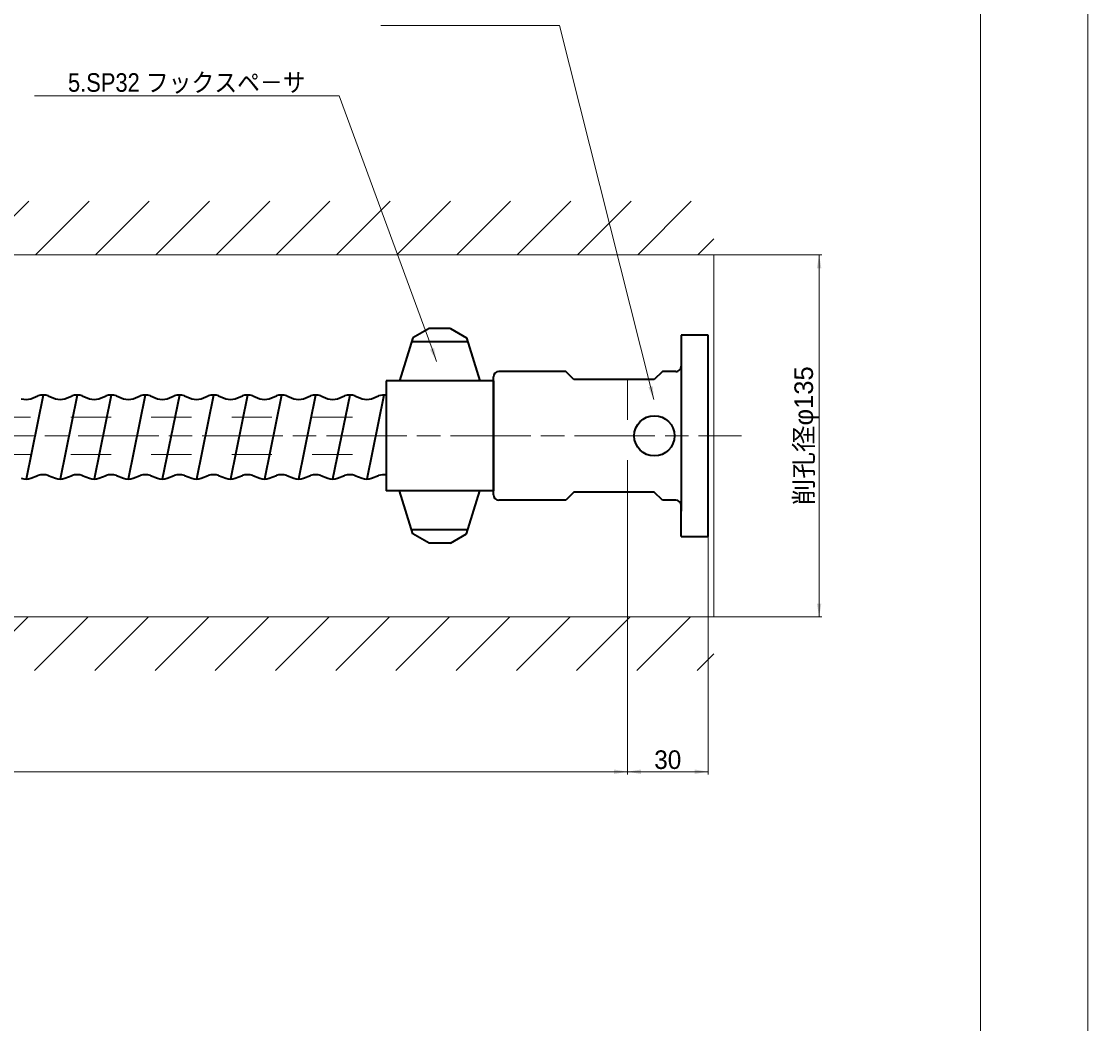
# Model space of a CAD drawing. Units: millimetres at full size, sheet at 1:2.5; details may follow other scales. Extents: x 2099 to 3779, y 1055 to 2257.
# Drawn here: x 3381.9 to 3779.4, y 1656.9 to 2030.5 of the extents above; entities that cross this region are included whole.
import ezdxf
from ezdxf.enums import TextEntityAlignment as Align

# ---------------------------------------------------------------- set-up
doc = ezdxf.new("R2010")
doc.units = ezdxf.units.MM
doc.header["$LTSCALE"] = 2.5
doc.linetypes.add('CHAIN', pattern=[18.5, 12, -1.5, 3.5, -1.5])
doc.linetypes.add('DASHED_SPACED', pattern=[12, 6, -6])
for name, color, linetype, lineweight in [('1外形線', 7, 'Continuous', 35), ('2細い実線', 3, 'Continuous', 20), ('3隠れ線', 2, 'DASHED_SPACED', 13), ('4中心線', 1, 'CHAIN', 15), ('6寸法線', 4, 'Continuous', 13), ('7 枠・タイトル', 7, 'Continuous', 13)]:
    doc.layers.add(name, color=color, linetype=linetype, lineweight=lineweight)
doc.styles.add('ＭＳ Ｐゴシック', font='')
doc.styles.get('ＭＳ Ｐゴシック').set_extended_font_data('MS PGothic')

# ---------------------------------------------------------------- blocks, each defined once
blk = doc.blocks.new('filled_arrow')
at = {"color": 0, "linetype": 'Continuous', "lineweight": -2}
blk.add_solid([(7.5, 1.25), (0, 0), (7.5, -1.25)], dxfattribs=at)

msp = doc.modelspace()

# ---------------------------------------------------------------- hatches: boundary and pattern name
at = {"layer": '2細い実線', "lineweight": 13}
h = msp.add_hatch(dxfattribs=at)
h.set_pattern_fill('USER', color=256, style=0, pattern_type=2)
h.set_pattern_definition([(45, (2633.764, 1998.384), (-11.22532, 11.22532), [])])
h.paths.add_polyline_path([(2505.957, 1943.508), (2505.957, 1963.508), (3640.046, 1963.508), (3640.046, 1943.508), (3190.306, 1943.508), (3190.306, 1951.008), (3180.306, 1951.008), (3180.306, 1943.508)])
h = msp.add_hatch(dxfattribs=at)
h.set_pattern_fill('USER', color=256, style=0, pattern_type=2)
h.set_pattern_definition([(45, (2633.764, 1978.384), (-11.22532, 11.22532), [])])
h.paths.add_polyline_path([(2506.128, 1788.509), (2506.063, 1808.508), (3180.306, 1808.508), (3180.306, 1801.008), (3190.306, 1801.008), (3190.306, 1808.508), (3640.046, 1808.508), (3640.046, 1788.509)])

# ---------------------------------------------------------------- linework, layer by layer
at = {"layer": '1外形線'}
for p, q in [((3533.867, 1916.008), (3527.839, 1912.528)), ((3541.812, 1916.008), (3533.867, 1916.008)), ((3541.812, 1916.008), (3547.839, 1912.528)), ((3527.839, 1912.528), (3522.839, 1896.508)), ((3547.839, 1912.528), (3552.839, 1896.508)), ((3637.839, 1913.508), (3627.839, 1913.508)), ((3627.839, 1913.508), (3627.839, 1902.008)), ((3637.839, 1838.508), (3637.839, 1913.508)), ((3548.314, 1911.008), (3527.365, 1911.008)), ((3627.839, 1902.008), (3627.848, 1876.008)), ((3557.839, 1896.508), (3517.839, 1896.508)), ((3517.839, 1896.508), (3517.839, 1855.508)), ((3557.839, 1854.008), (3557.839, 1898.008)), ((3557.839, 1896.508), (3557.839, 1855.508)), ((3584.79, 1900.008), (3559.839, 1900.008)), ((3587.826, 1896.973), (3584.79, 1900.008)), ((3617.826, 1896.973), (3587.826, 1896.973)), ((3620.861, 1900.008), (3617.826, 1896.973)), ((3625.839, 1900.008), (3620.861, 1900.008)), ((3389.974, 1891.222), (3383.613, 1859.882)), ((3385.404, 1889.864), (3388.068, 1890.903)), ((3391.905, 1890.911), (3394.567, 1889.864)), ((3402.663, 1891.222), (3396.313, 1859.882)), ((3398.104, 1889.864), (3400.768, 1890.903)), ((3404.605, 1890.911), (3407.267, 1889.864)), ((3415.374, 1891.222), (3409.013, 1859.882)), ((3410.804, 1889.864), (3413.468, 1890.903)), ((3417.305, 1890.911), (3419.967, 1889.864)), ((3428.063, 1891.222), (3421.713, 1859.882)), ((3423.504, 1889.864), (3426.168, 1890.903)), ((3430.005, 1890.911), (3432.667, 1889.864)), ((3440.774, 1891.222), (3434.413, 1859.882)), ((3436.204, 1889.864), (3438.868, 1890.903)), ((3442.705, 1890.911), (3445.367, 1889.864)), ((3453.463, 1891.222), (3447.113, 1859.882)), ((3448.904, 1889.864), (3451.568, 1890.903)), ((3455.405, 1890.911), (3458.067, 1889.864)), ((3466.174, 1891.222), (3459.813, 1859.882)), ((3461.604, 1889.864), (3464.268, 1890.903)), ((3468.105, 1890.911), (3470.767, 1889.864)), ((3478.863, 1891.222), (3472.513, 1859.882)), ((3474.304, 1889.864), (3476.968, 1890.903)), ((3480.805, 1890.911), (3483.467, 1889.864)), ((3491.574, 1891.222), (3485.213, 1859.882)), ((3487.004, 1889.864), (3489.668, 1890.903)), ((3493.505, 1890.911), (3496.167, 1889.864)), ((3504.263, 1891.222), (3497.913, 1859.882)), ((3499.704, 1889.864), (3502.368, 1890.903)), ((3506.205, 1890.911), (3508.867, 1889.864)), ((3516.974, 1891.222), (3510.613, 1859.882)), ((3512.404, 1889.864), (3515.068, 1890.903)), ((3627.848, 1876.008), (3627.839, 1847.877)), ((3385.404, 1860.174), (3388.068, 1861.213)), ((3391.905, 1861.221), (3394.567, 1860.174)), ((3398.104, 1860.174), (3400.768, 1861.213)), ((3404.605, 1861.221), (3407.267, 1860.174)), ((3410.804, 1860.174), (3413.468, 1861.213)), ((3417.305, 1861.221), (3419.967, 1860.174)), ((3423.504, 1860.174), (3426.168, 1861.213)), ((3430.005, 1861.221), (3432.667, 1860.174)), ((3436.204, 1860.174), (3438.868, 1861.213)), ((3442.705, 1861.221), (3445.367, 1860.174)), ((3448.904, 1860.174), (3451.568, 1861.213)), ((3455.405, 1861.221), (3458.067, 1860.174)), ((3461.604, 1860.174), (3464.268, 1861.213)), ((3468.105, 1861.221), (3470.767, 1860.174)), ((3474.304, 1860.174), (3476.968, 1861.213)), ((3480.805, 1861.221), (3483.467, 1860.174)), ((3487.004, 1860.174), (3489.668, 1861.213)), ((3493.505, 1861.221), (3496.167, 1860.174)), ((3499.704, 1860.174), (3502.368, 1861.213)), ((3506.205, 1861.221), (3508.867, 1860.174)), ((3512.404, 1860.174), (3515.068, 1861.213)), ((3557.839, 1855.508), (3517.839, 1855.508)), ((3527.839, 1839.488), (3522.839, 1855.508)), ((3547.839, 1839.488), (3552.839, 1855.508)), ((3587.826, 1855.044), (3584.79, 1852.008)), ((3617.826, 1855.044), (3587.826, 1855.044)), ((3620.861, 1852.008), (3617.826, 1855.044)), ((3584.79, 1852.008), (3559.839, 1852.008)), ((3625.839, 1852.008), (3620.861, 1852.008)), ((3627.839, 1838.508), (3627.839, 1850.008)), ((3548.314, 1841.008), (3527.365, 1841.008)), ((3533.867, 1836.008), (3527.839, 1839.488)), ((3541.812, 1836.008), (3547.839, 1839.488)), ((3627.839, 1838.508), (3637.839, 1838.508)), ((3541.812, 1836.008), (3533.867, 1836.008))]:
    msp.add_line(p, q, dxfattribs=at)
msp.add_circle((3617.836, 1876.023), 7.5, dxfattribs=at)
for centre, radius, start, end in [((3625.839, 1902.008), 2, 270, 0.0002), ((3625.839, 1902.008), 2, 270, 0.00299), ((3559.839, 1898.008), 2, 90, 180), ((3383.636, 1895.072), 5.5, 251.24295, 288.75705), ((3389.997, 1885.222), 6, 71.46161, 108.75705), ((3396.336, 1895.072), 5.5, 251.24295, 288.75705), ((3402.697, 1885.222), 6, 71.46161, 108.75705), ((3409.036, 1895.072), 5.5, 251.24295, 288.75705), ((3415.397, 1885.222), 6, 71.46161, 108.75705), ((3421.736, 1895.072), 5.5, 251.24295, 288.75705), ((3428.097, 1885.222), 6, 71.46161, 108.75705), ((3434.436, 1895.072), 5.5, 251.24295, 288.75705), ((3440.797, 1885.222), 6, 71.46161, 108.75705), ((3447.136, 1895.072), 5.5, 251.24295, 288.75705), ((3453.497, 1885.222), 6, 71.46161, 108.75705), ((3459.836, 1895.072), 5.5, 251.24295, 288.75705), ((3466.197, 1885.222), 6, 71.46161, 108.75705), ((3472.536, 1895.072), 5.5, 251.24295, 288.75705), ((3478.897, 1885.222), 6, 71.46161, 108.75705), ((3485.236, 1895.072), 5.5, 251.24295, 288.75705), ((3491.597, 1885.222), 6, 71.46161, 108.75705), ((3497.936, 1895.072), 5.5, 251.24295, 288.75705), ((3504.297, 1885.222), 6, 71.46161, 108.75705), ((3510.636, 1895.072), 5.5, 251.24295, 288.75705), ((3516.997, 1885.222), 6, 81.93363, 108.75705), ((3389.997, 1855.532), 6, 71.46161, 108.75705), ((3402.697, 1855.532), 6, 71.46161, 108.75705), ((3415.397, 1855.532), 6, 71.46161, 108.75705), ((3428.097, 1855.532), 6, 71.46161, 108.75705), ((3440.797, 1855.532), 6, 71.46161, 108.75705), ((3453.497, 1855.532), 6, 71.46161, 108.75705), ((3466.197, 1855.532), 6, 71.46161, 108.75705), ((3478.897, 1855.532), 6, 71.46161, 108.75705), ((3491.597, 1855.532), 6, 71.46161, 108.75705), ((3504.297, 1855.532), 6, 71.46161, 108.75705), ((3516.997, 1855.532), 6, 81.93363, 108.75705), ((3383.636, 1865.382), 5.5, 251.24295, 288.75705), ((3396.336, 1865.382), 5.5, 251.24295, 288.75705), ((3409.036, 1865.382), 5.5, 251.24295, 288.75705), ((3421.736, 1865.382), 5.5, 251.24295, 288.75705), ((3434.436, 1865.382), 5.5, 251.24295, 288.75705), ((3447.136, 1865.382), 5.5, 251.24295, 288.75705), ((3459.836, 1865.382), 5.5, 251.24295, 288.75705), ((3472.536, 1865.382), 5.5, 251.24295, 288.75705), ((3485.236, 1865.382), 5.5, 251.24295, 288.75705), ((3497.936, 1865.382), 5.5, 251.24295, 288.75705), ((3510.636, 1865.382), 5.5, 251.24295, 288.75705), ((3559.839, 1854.008), 2, 180, 270), ((3625.839, 1850.008), 2, 0, 90)]:
    msp.add_arc(centre, radius, start, end, dxfattribs=at)
at = {"layer": '2細い実線'}
for p, q in [((3640.046, 1943.508), (3190.306, 1943.508)), ((3640.046, 1808.508), (3640.046, 1943.508)), ((3640.046, 1808.508), (3190.306, 1808.508))]:
    msp.add_line(p, q, dxfattribs=at)
at = {"layer": '3隠れ線'}
for p, q in [((3607.839, 1896.973), (3607.839, 1855.044)), ((3190.306, 1883.008), (3517.839, 1883.008)), ((3190.306, 1869.008), (3517.839, 1869.008))]:
    msp.add_line(p, q, dxfattribs=at)
at = {"layer": '4中心線'}
msp.add_line((2339.326, 1876.008), (3650.376, 1876.008), dxfattribs=at)
at = {"layer": '6寸法線'}
for p, q in [((3640.109, 1943.508), (3680.259, 1943.508)), ((3679.259, 1943.508), (3679.259, 1808.508)), ((3607.839, 1854.981), (3607.839, 1749.807)), ((3607.839, 1854.981), (3607.839, 1749.807)), ((3637.839, 1838.446), (3637.839, 1749.807)), ((3640.109, 1808.508), (3680.259, 1808.508)), ((2339.326, 1750.807), (3607.839, 1750.807)), ((3607.839, 1750.807), (3637.839, 1750.807))]:
    msp.add_line(p, q, dxfattribs=at)
for points in [[(3617.641, 1889.517), (3616.42, 1894.365), (3582.515, 2028.975), (3515.866, 2028.975)], [(3536.677, 1903.734), (3534.954, 1908.428), (3500.325, 2002.748), (3386.758, 2002.748)]]:
    msp.add_lwpolyline(points, dxfattribs=at)
at = {"layer": '7 枠・タイトル'}
for p, q in [((3779.362, 2257.486), (3779.362, 1069.486)), ((3739.362, 2217.486), (3739.362, 1109.486))]:
    msp.add_line(p, q, dxfattribs=at)

# ---------------------------------------------------------------- block references
at = {"layer": '6寸法線', "xscale": 0.667, "yscale": 0.667}
for p, rotation in [((3679.259, 1943.508), 270), ((3536.677, 1903.734), 110.2), ((3617.641, 1889.517), 104.1), ((3679.259, 1808.508), 90), ((3607.839, 1750.807), 180), ((3637.839, 1750.807), 180)]:
    msp.add_blockref('filled_arrow', p, dxfattribs=dict(at, rotation=rotation))
msp.add_blockref('filled_arrow', (3607.839, 1750.807), dxfattribs=at)

# ---------------------------------------------------------------- texts
at = {"layer": '6寸法線', "style": 'ＭＳ Ｐゴシック', "width": 0.9}
msp.add_text('5.SP32 フックスペ－サ', height=6.928, dxfattribs=at).set_placement((3487.816, 2007.715), align=Align.MIDDLE_RIGHT)
at = {"layer": '6寸法線', "style": 'ＭＳ Ｐゴシック', "width": 1.05}
msp.add_text('削孔径φ135', height=6.928, rotation=90, dxfattribs=at).set_placement((3673.506, 1876.008), align=Align.MIDDLE_CENTER)
at = {"layer": '6寸法線', "style": 'ＭＳ Ｐゴシック'}
msp.add_text('30', height=6.928, dxfattribs=at).set_placement((3622.839, 1755.307), align=Align.MIDDLE_CENTER)

doc.saveas('drawing.dxf')
